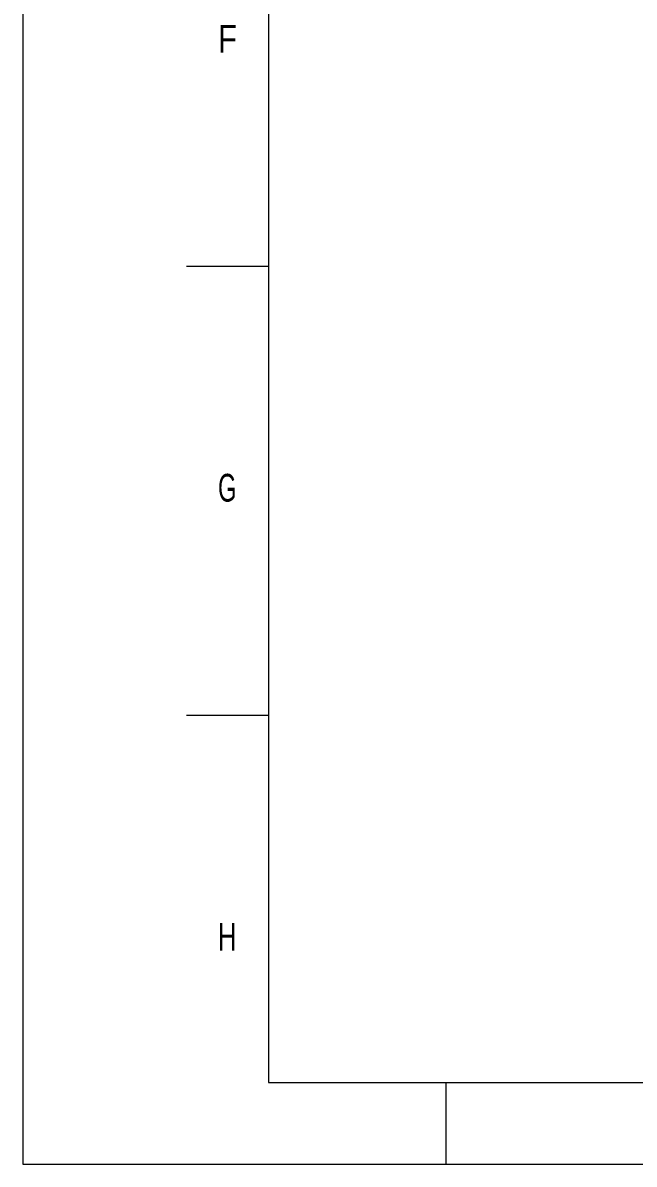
# Model space of a CAD drawing. Units: millimetres at full size. Extents: x -24503 to 24503, y -7436 to 7436.
# Drawn here: x 2767 to 3931, y 416 to 2588 of the extents above; entities that cross this region are included whole.
import ezdxf
from ezdxf.enums import TextEntityAlignment as Align

# ---------------------------------------------------------------- set-up
doc = ezdxf.new("R2010")
doc.units = ezdxf.units.MM
doc.header["$LTSCALE"] = 4.8
doc.layers.add('1-1_Defpoints', color=134, linetype='Continuous', lineweight=9)
doc.layers.add('1-2_99_図枠', color=134, linetype='Continuous', lineweight=9)
doc.styles.add('ＭＳ Ｐゴシック', font='')
doc.styles.get('ＭＳ Ｐゴシック').set_extended_font_data('MS PGothic')

msp = doc.modelspace()

# ---------------------------------------------------------------- linework, layer by layer
at = {"layer": '1-1_Defpoints'}
msp.add_lwpolyline([(2767.39, 415.766), (12435.079, 415.766), (12435.079, 7251.506), (2767.39, 7251.506)], close=True, dxfattribs=at)
at = {"layer": '1-2_99_図枠'}
for p, q in [((3234.957, 2124.178), (3078.941, 2124.178)), ((3234.957, 1269.623), (3078.941, 1269.623)), ((3573.031, 415.766), (3573.031, 571.084))]:
    msp.add_line(p, q, dxfattribs=at)
msp.add_lwpolyline([(3234.957, 571.084), (12279.064, 571.084), (12279.064, 7095.49), (3234.957, 7095.49)], close=True, dxfattribs=at)

# ---------------------------------------------------------------- texts
at = {"layer": '1-2_99_図枠', "style": 'ＭＳ Ｐゴシック'}
for s, width, p in [('F', 0.85, (3138.947, 2515.451)), ('G', 0.65, (3138.947, 1660.897)), ('H', 0.7, (3138.947, 806.342))]:
    msp.add_text(s, height=52.79, dxfattribs=dict(at, width=width)).set_placement(p, align=Align.BOTTOM_LEFT)

doc.saveas('drawing.dxf')
